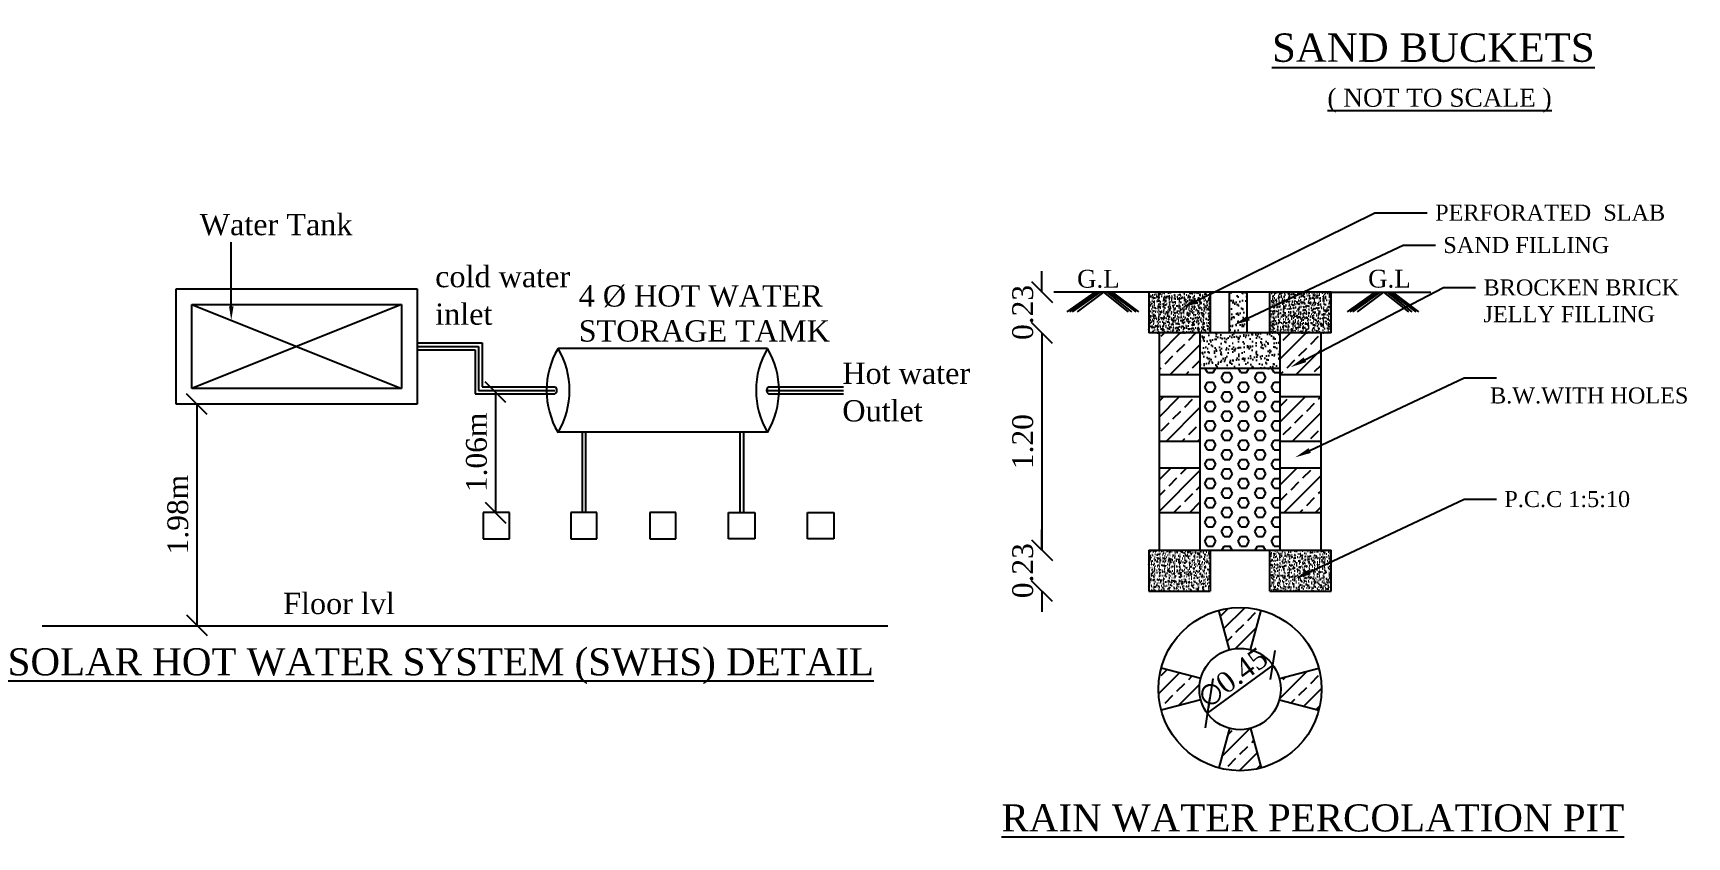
# Model space of a CAD drawing. Header units: metres. Extents: x 2 to 142, y 1 to 82.
# Drawn here: x 12.77 to 31.06, y 62.46 to 71.35 of the extents above; entities that cross this region are included whole.
import ezdxf

# ---------------------------------------------------------------- set-up
doc = ezdxf.new("R2010")
doc.units = ezdxf.units.M
doc.header["$MEASUREMENT"] = 0
doc.styles.get("Standard").update_dxf_attribs({"font": 'BOOKOS.TTF'})
doc.dimstyles.get("Standard").update_dxf_attribs({"dimtxt": 0.23, "dimasz": 0.23, "dimexe": 0.18, "dimexo": 0.0625, "dimgap": 0.09, "dimtad": 1, "dimzin": 0, "dimdsep": 46, "dimtxsty": 'Standard', "dimblk": 'OBLIQUE', "dimcen": 0.09, "dimse1": 1, "dimse2": 1, "dimclrd": 256, "dimclre": 256, "dimclrt": 256, "dimadec": 0, "dimazin": 0, "dimtfac": 1, "dimtix": 1, "dimtofl": 0, "dimtmove": 0, "dimatfit": 3, "dimfxl": 0, "dimtolj": 1, "dimtzin": 0, "dimarcsym": 0})
pattern_1 = [(45, (-2462.98825, -253.5831), (-0.17401456, 0.17401456), []), (45, (-2462.81423, -253.5831), (-0.17401456, 0.17401456), [0.123046875, -0.061523438])]
pattern_2 = [(50, (-2462.98825, -253.583104), (0.0776658291, -0.0067948796), [0.0081210938, -0.0893320312]), (355, (-2462.98825, -253.583104), (-0.0150241678, 0.0814483045), [0.006496875, -0.071465625]), (100.4514, (-2462.98178, -253.58367), (0.062641719, 0.0746533754), [0.0069018674, -0.0759205443]), (46.1842, (-2462.98825, -253.56145), (0.1155621948, -0.0179226058), [0.0121816406, -0.133998047]), (96.6356, (-2462.97862, -253.56294), (0.101206446, 0.1054787007), [0.0103528015, -0.1138807983]), (351.1842, (-2462.98825, -253.56145), (0.101206364, 0.10547878), [0.0097453125, -0.1071984375]), (21, (-2462.97742, -253.56686), (0.0646338417, -0.0435960768), [0.0081210938, -0.0893320312]), (326, (-2462.97742, -253.56686), (0.0263464883, 0.0785201533), [0.006496875, -0.071465625]), (71.4514, (-2462.972035, -253.570495), (0.0909803565, 0.0349240053), [0.0069018674, -0.0759205443]), (37.5, (-2462.98825, -253.583104), (0.00131668433, 0.0360461626), [0, -0.070599375, 0, -0.0725484375, 0, -0.0717363281]), (7.5, (-2462.98825, -253.583104), (0.02848549835, 0.0427073932), [0, -0.0413634375, 0, -0.06897515625, 0, -0.0273410156]), (327.5, (-2463.012396, -253.583104), (0.05780296067, -0.0024422697), [0, -0.0270703125, 0, -0.084459375, 0, -0.11207109375]), (317.5, (-2463.023224, -253.583104), (0.0631481274, 0.0108394926), [0, -0.0351914063, 0, -0.0560896875, 0, -0.0795867187])]
pattern_3 = [(37.5, (-2462.98825, -253.583104), (-0.0031004543, 0.0948358574), [0, -0.0748125, 0, -0.083671875, 0, -0.0799804688]), (7.5, (-2462.98825, -253.5831), (0.087106197, 0.1389025016), [0, -0.040359375, 0, -0.0674296875, 0, -0.0258398438]), (327.5, (-2463.04879, -253.5831), (0.1532741698, 0.0002785315), [0, -0.024609375, 0, -0.08859375, 0, -0.1156640625]), (317.5, (-2463.04879, -253.5831), (0.147957794, 0.043198094), [0, -0.0123046875, 0, -0.058078125, 0, -0.0664453125])]
pattern_4 = [(45, (-2462.98825, -253.15794), (-0.17401456, 0.17401456), []), (45, (-2462.81423, -253.15794), (-0.17401456, 0.17401456), [0.123046875, -0.061523438])]

# ---------------------------------------------------------------- blocks, each defined once
blk = doc.blocks.new('_Oblique')
at = {"color": 0, "linetype": 'ByBlock', "lineweight": -2}
blk.add_line((-0.5, -0.5), (0.5, 0.5), dxfattribs=at)
blk = doc.blocks.new('*D4')
at = {"lineweight": -2}
for p, q in [((23.928, 68.485), (23.928, 68.715)), ((23.928, 68.032), (23.928, 67.802))]:
    blk.add_line(p, q, dxfattribs=at)
at = {"layer": 'Defpoints', "color": 0}
for p in [(25.109, 68.485), (23.928, 68.032), (25.109, 68.032)]:
    blk.add_point(p, dxfattribs=at)
at = {"lineweight": -2, "xscale": 0.23, "yscale": 0.23, "zscale": 0.23}
for p, rotation in [((23.928, 68.485), 270), ((23.928, 68.032), 90)]:
    blk.add_blockref('_Oblique', p, dxfattribs=dict(at, rotation=rotation))
at = {"insert": (23.717, 68.259), "char_height": 0.23, "attachment_point": 5, "rotation": 90}
blk.add_mtext('\\A1;0.23', dxfattribs=at)
blk = doc.blocks.new('*D6')
at = {"lineweight": -2}
blk.add_line((23.928, 68.032), (23.928, 65.63), dxfattribs=at)
at = {"layer": 'Defpoints', "color": 0}
for p in [(25.109, 68.032), (23.928, 65.63), (25.109, 65.63)]:
    blk.add_point(p, dxfattribs=at)
at = {"lineweight": -2, "xscale": 0.23, "yscale": 0.23, "zscale": 0.23}
for p, rotation in [((23.928, 68.032), 90), ((23.928, 65.63), 270)]:
    blk.add_blockref('_Oblique', p, dxfattribs=dict(at, rotation=rotation))
at = {"insert": (23.717, 66.831), "char_height": 0.23, "attachment_point": 5, "rotation": 90}
blk.add_mtext('\\A1;1.20', dxfattribs=at)
blk = doc.blocks.new('*D7')
at = {"lineweight": -2}
for p, q in [((23.928, 65.63), (23.928, 65.86)), ((23.928, 65.178), (23.928, 64.948))]:
    blk.add_line(p, q, dxfattribs=at)
at = {"layer": 'Defpoints', "color": 0}
for p in [(25.109, 65.63), (23.928, 65.178), (25.109, 65.178)]:
    blk.add_point(p, dxfattribs=at)
at = {"lineweight": -2, "xscale": 0.23, "yscale": 0.23, "zscale": 0.23}
for p, rotation in [((23.928, 65.63), 270), ((23.928, 65.178), 90)]:
    blk.add_blockref('_Oblique', p, dxfattribs=dict(at, rotation=rotation))
at = {"insert": (23.717, 65.404), "char_height": 0.23, "attachment_point": 5, "rotation": 90}
blk.add_mtext('\\A1;0.23', dxfattribs=at)
blk = doc.blocks.new('*D8')
at = {"lineweight": -2}
blk.add_line((26.481, 64.36), (25.756, 63.829), dxfattribs=at)
at = {"layer": 'Defpoints', "color": 0}
for p in [(26.481, 64.36), (25.756, 63.829)]:
    blk.add_point(p, dxfattribs=at)
at = {"lineweight": -2, "xscale": 0.23, "yscale": 0.23, "zscale": 0.23}
for p, rotation in [((26.481, 64.36), 36.19060527506103), ((25.756, 63.829), 216.190605275061)]:
    blk.add_blockref('_Oblique', p, dxfattribs=dict(at, rotation=rotation))
at = {"insert": (26.041, 64.222), "char_height": 0.23, "attachment_point": 5, "rotation": 36.1906}
blk.add_mtext('\\A1;∅0.45', dxfattribs=at)
blk = doc.blocks.new('*D239')
at = {"lineweight": -2, "ltscale": 0.006}
blk.add_line((14.585, 67.246), (14.585, 64.801), dxfattribs=at)
at = {"layer": 'Defpoints', "color": 0, "ltscale": 0.006}
for p in [(14.745, 67.246), (14.585, 64.801), (14.745, 64.801)]:
    blk.add_point(p, dxfattribs=at)
at = {"lineweight": -2, "ltscale": 0.006, "xscale": 0.23, "yscale": 0.23, "zscale": 0.23}
for p, rotation in [((14.585, 67.246), 90), ((14.585, 64.801), 270)]:
    blk.add_blockref('_Oblique', p, dxfattribs=dict(at, rotation=rotation))
at = {"ltscale": 0.006, "insert": (14.376, 66.024), "char_height": 0.23, "attachment_point": 5, "rotation": 90}
blk.add_mtext('\\A1;1.98m', dxfattribs=at)
blk = doc.blocks.new('*D240')
at = {"lineweight": -2, "ltscale": 0.006}
blk.add_line((17.887, 67.378), (17.887, 66.046), dxfattribs=at)
at = {"layer": 'Defpoints', "color": 0, "ltscale": 0.006}
for p in [(18.047, 67.378), (17.887, 66.046), (18.04, 66.046)]:
    blk.add_point(p, dxfattribs=at)
at = {"lineweight": -2, "ltscale": 0.006, "xscale": 0.23, "yscale": 0.23, "zscale": 0.23}
for p, rotation in [((17.887, 67.378), 90), ((17.887, 66.046), 270)]:
    blk.add_blockref('_Oblique', p, dxfattribs=dict(at, rotation=rotation))
at = {"ltscale": 0.006, "insert": (17.678, 66.712), "char_height": 0.23, "attachment_point": 5, "rotation": 90}
blk.add_mtext('\\A1;1.06m', dxfattribs=at)

msp = doc.modelspace()

# ---------------------------------------------------------------- hatches: boundary and pattern name
at = {"ltscale": 0.25}
h = msp.add_hatch(dxfattribs=at)
h.set_pattern_fill('AR-CONC', color=3, scale=0.010828, style=0)
h.set_pattern_definition(pattern_2)
h.paths.add_polyline_path([(25.789, 68.032), (25.789, 68.485), (25.109, 68.485), (25.109, 68.032), (25.223, 68.032)])
h = msp.add_hatch()
h.set_pattern_fill('AR-SAND', color=3, scale=0.049219, style=0)
h.set_pattern_definition(pattern_3)
h.paths.add_polyline_path([(26, 68.032), (26.197, 68.032), (26.197, 68.485), (26, 68.485)])
h = msp.add_hatch(dxfattribs=at)
h.set_pattern_fill('AR-CONC', color=3, scale=0.010828, style=0)
h.set_pattern_definition(pattern_2)
h.paths.add_polyline_path([(26.448, 68.485), (26.448, 68.032), (27.127, 68.032), (27.127, 68.485)])
h = msp.add_hatch()
h.set_pattern_fill('ANSI33', color=3, scale=0.984375, style=0)
h.set_pattern_definition(pattern_1)
h.paths.add_polyline_path([(25.675, 68.032), (25.223, 68.032), (25.223, 67.571), (25.675, 67.571)])
h = msp.add_hatch()
h.set_pattern_fill('AR-SAND', color=3, scale=0.049219, style=0)
h.set_pattern_definition(pattern_3)
h.paths.add_polyline_path([(25.675, 68.032), (25.675, 67.639), (26.561, 67.639), (26.561, 68.032)])
h = msp.add_hatch()
h.set_pattern_fill('ANSI33', color=3, scale=0.984375, style=0)
h.set_pattern_definition(pattern_1)
h.paths.add_polyline_path([(27.014, 68.032), (26.561, 68.032), (26.561, 67.571), (27.014, 67.571)])
h = msp.add_hatch()
h.set_pattern_fill('HEX', color=3, scale=0.492188, style=0)
h.set_pattern_definition([(0, (-2462.98825, -253.5831), (0, 0.1065617196), [0.0615234375, -0.123046875]), (120, (-2462.98825, -253.5831), (-0.0922851563, -0.05328086), [0.0615234375, -0.123046875]), (60, (-2462.92673, -253.5831), (-0.0922851563, 0.05328086), [0.0615234375, -0.123046875])])
h.paths.add_polyline_path([(26.561, 67.639), (25.675, 67.639), (25.675, 65.63), (26.561, 65.63)])
h = msp.add_hatch()
h.set_pattern_fill('ANSI33', color=3, scale=0.984375, style=0)
h.set_pattern_definition(pattern_1)
h.paths.add_polyline_path([(25.675, 67.325), (25.223, 67.325), (25.223, 66.832), (25.675, 66.832)])
h = msp.add_hatch()
h.set_pattern_fill('ANSI33', color=3, scale=0.984375, style=0)
h.set_pattern_definition(pattern_1)
h.paths.add_polyline_path([(27.014, 66.832), (27.014, 67.325), (26.561, 67.325), (26.561, 66.832)])
h = msp.add_hatch()
h.set_pattern_fill('ANSI33', color=3, scale=0.984375, style=0)
h.set_pattern_definition(pattern_1)
h.paths.add_polyline_path([(25.675, 66.537), (25.223, 66.537), (25.223, 66.045), (25.675, 66.045)])
h = msp.add_hatch()
h.set_pattern_fill('ANSI33', color=3, scale=0.984375, style=0)
h.set_pattern_definition(pattern_1)
h.paths.add_polyline_path([(27.014, 66.045), (27.014, 66.537), (26.561, 66.537), (26.561, 66.045)])
h = msp.add_hatch(dxfattribs=at)
h.set_pattern_fill('AR-CONC', color=3, scale=0.010828, style=0)
h.set_pattern_definition(pattern_2)
h.paths.add_polyline_path([(25.789, 65.63), (25.109, 65.63), (25.109, 65.178), (25.789, 65.178)])
h = msp.add_hatch(dxfattribs=at)
h.set_pattern_fill('AR-CONC', color=3, scale=0.010828, style=0)
h.set_pattern_definition(pattern_2)
h.paths.add_polyline_path([(27.127, 65.178), (27.127, 65.63), (26.448, 65.63), (26.448, 65.178)])
h = msp.add_hatch()
h.set_pattern_fill('ANSI33', color=3, scale=0.984375, style=0)
h.set_pattern_definition(pattern_4)
h.paths.add_polyline_path([(26.352, 64.966, 0.131652), (25.885, 64.966), (26.002, 64.529, -0.131652), (26.235, 64.529)])
h = msp.add_hatch()
h.set_pattern_fill('ANSI33', color=3, scale=0.984375, style=0)
h.set_pattern_definition(pattern_4)
h.paths.add_polyline_path([(25.684, 63.978, -0.065543), (25.669, 64.095, -0.065543), (25.684, 64.211), (25.247, 64.328, 0.065543), (25.216, 64.095, 0.065543), (25.247, 63.861)])
h = msp.add_hatch()
h.set_pattern_fill('ANSI33', color=3, scale=0.984375, style=0)
h.set_pattern_definition(pattern_4)
h.paths.add_polyline_path([(26.553, 64.211, -0.065543), (26.568, 64.095, -0.065543), (26.553, 63.978), (26.99, 63.861, 0.065543), (27.021, 64.095, 0.065543), (26.99, 64.328)])
h = msp.add_hatch()
h.set_pattern_fill('ANSI33', color=3, scale=0.984375, style=0)
h.set_pattern_definition(pattern_4)
h.paths.add_polyline_path([(26.235, 63.661, -0.131652), (26.002, 63.661), (25.885, 63.223, 0.131652), (26.352, 63.223)])

# ---------------------------------------------------------------- linework, layer by layer
at = {"linetype": 'ByBlock'}
for p, q in [((27.608, 69.36, -13.008), (28.186, 69.36, -13.008)), ((27.922, 69.002, -13.008), (28.277, 69.002, -13.008)), ((28.367, 68.534, -13.008), (28.721, 68.534, -13.008)), ((28.597, 67.537, -13.008), (28.952, 67.537, -13.008)), ((28.597, 66.195, -13.008), (28.952, 66.195, -13.008))]:
    msp.add_line(p, q, dxfattribs=at)
at = {"ltscale": 0.006}
for p, q in [((14.965, 68.328), (14.965, 69.036)), ((14.356, 68.52), (17.019, 68.52)), ((14.356, 67.246), (14.356, 68.52)), ((17.019, 68.52), (17.019, 67.246)), ((14.53, 68.346), (16.846, 68.346)), ((14.53, 67.42), (14.53, 68.346)), ((14.53, 68.346), (16.846, 67.42)), ((16.846, 68.346), (14.53, 67.42)), ((16.846, 68.346), (16.846, 67.42)), ((17.019, 67.922), (17.739, 67.922)), ((17.019, 67.883), (17.7, 67.883)), ((17.019, 67.845), (17.662, 67.845)), ((17.662, 67.845), (17.662, 67.358)), ((17.7, 67.883), (17.7, 67.397)), ((17.739, 67.922), (17.739, 67.436)), ((20.894, 67.86), (18.578, 67.86)), ((16.846, 67.42), (14.53, 67.42)), ((17.662, 67.358), (18.543, 67.358)), ((17.7, 67.397), (18.543, 67.397)), ((17.739, 67.436), (18.543, 67.436)), ((20.889, 67.397), (21.733, 67.397)), ((20.905, 67.436), (21.733, 67.436)), ((20.905, 67.358), (21.733, 67.358)), ((17.019, 67.246), (14.356, 67.246)), ((20.894, 66.934), (18.578, 66.934)), ((18.844, 66.934), (18.844, 66.046)), ((18.883, 66.934), (18.883, 66.046)), ((20.589, 66.934), (20.589, 66.046)), ((20.628, 66.934), (20.628, 66.046)), ((18.04, 66.046), (17.751, 66.046)), ((17.751, 66.046), (17.751, 65.756)), ((18.04, 65.756), (18.04, 66.046)), ((19.008, 66.046), (18.718, 66.046)), ((18.718, 66.046), (18.718, 65.756)), ((19.008, 65.756), (19.008, 66.046)), ((19.881, 66.046), (19.591, 66.046)), ((19.591, 66.046), (19.591, 65.756)), ((19.881, 65.756), (19.881, 66.046)), ((20.464, 65.756), (20.464, 66.046)), ((20.464, 66.046), (20.753, 66.046)), ((20.753, 66.046), (20.753, 65.756)), ((21.336, 65.756), (21.336, 66.046)), ((21.336, 66.046), (21.626, 66.046)), ((21.626, 66.046), (21.626, 65.756)), ((17.751, 65.756), (18.04, 65.756)), ((18.718, 65.756), (19.008, 65.756)), ((19.591, 65.756), (19.881, 65.756)), ((20.753, 65.756), (20.464, 65.756)), ((21.626, 65.756), (21.336, 65.756)), ((22.225, 64.79), (12.873, 64.79))]:
    msp.add_line(p, q, dxfattribs=at)
at = {"color": 1}
for p, q in [((25.109, 68.485, -13.008), (24.061, 68.485, -13.008)), ((27.127, 68.485, -13.008), (25.109, 68.485, -13.008)), ((25.109, 68.485, -13.008), (25.109, 68.032, -13.008)), ((25.789, 68.485, -13.008), (25.789, 68.032, -13.008)), ((26, 68.032, -13.008), (26, 68.485, -13.008)), ((26.197, 68.032, -13.008), (26.197, 68.485, -13.008)), ((26.448, 68.032, -13.008), (26.448, 68.485, -13.008)), ((27.127, 68.032, -13.008), (27.127, 68.485, -13.008)), ((27.127, 68.485, -13.008), (28.227, 68.485, -13.008)), ((25.223, 68.032, -13.008), (25.109, 68.032, -13.008)), ((27.127, 68.032, -13.008), (25.223, 68.032, -13.008)), ((25.223, 68.032, -13.008), (25.223, 65.63, -13.008)), ((25.675, 68.032, -13.008), (25.675, 65.63, -13.008)), ((26.561, 65.63, -13.008), (26.561, 68.032, -13.008)), ((27.014, 65.63, -13.008), (27.014, 68.032, -13.008)), ((25.675, 67.571, -13.008), (25.223, 67.571, -13.008)), ((26.561, 67.639, -13.008), (25.675, 67.639, -13.008)), ((27.014, 67.571, -13.008), (26.561, 67.571, -13.008)), ((25.675, 67.325, -13.008), (25.223, 67.325, -13.008)), ((27.014, 67.325, -13.008), (26.561, 67.325, -13.008)), ((25.675, 66.832, -13.008), (25.223, 66.832, -13.008)), ((27.014, 66.832, -13.008), (26.561, 66.832, -13.008)), ((25.675, 66.537, -13.008), (25.223, 66.537, -13.008)), ((27.014, 66.537, -13.008), (26.561, 66.537, -13.008)), ((25.675, 66.045, -13.008), (25.223, 66.045, -13.008)), ((27.014, 66.045, -13.008), (26.561, 66.045, -13.008)), ((25.109, 65.63, -13.008), (27.127, 65.63, -13.008)), ((25.109, 65.63, -13.008), (25.109, 65.178, -13.008)), ((25.789, 65.63, -13.008), (25.789, 65.178, -13.008)), ((26.448, 65.178, -13.008), (26.448, 65.63, -13.008)), ((27.127, 65.178, -13.008), (27.127, 65.63, -13.008)), ((25.109, 65.178, -13.008), (25.789, 65.178, -13.008)), ((26.448, 65.178, -13.008), (27.127, 65.178, -13.008)), ((26.002, 64.529, -13.008), (25.885, 64.966, -13.008)), ((26.235, 64.529, -13.008), (26.352, 64.966, -13.008)), ((25.684, 64.211, -13.008), (25.247, 64.328, -13.008)), ((26.553, 64.211, -13.008), (26.99, 64.328, -13.008)), ((25.684, 63.978, -13.008), (25.247, 63.861, -13.008)), ((26.553, 63.978, -13.008), (26.99, 63.861, -13.008)), ((26.002, 63.661, -13.008), (25.885, 63.223, -13.008)), ((26.235, 63.661, -13.008), (26.352, 63.223, -13.008))]:
    msp.add_line(p, q, dxfattribs=at)
for p, q in [((24.511, 68.485, -13.008), (24.204, 68.266, -13.008)), ((24.541, 68.485, -13.008), (24.233, 68.266, -13.008)), ((24.571, 68.485, -13.008), (24.262, 68.266, -13.008)), ((24.608, 68.485, -13.008), (24.316, 68.266, -13.008)), ((24.608, 68.485, -13.008), (24.882, 68.266, -13.008)), ((24.645, 68.485, -13.008), (24.919, 68.266, -13.008)), ((24.674, 68.485, -13.008), (24.965, 68.266, -13.008)), ((24.704, 68.485, -13.008), (24.994, 68.266, -13.008)), ((27.609, 68.485, -13.008), (27.302, 68.266, -13.008)), ((27.639, 68.485, -13.008), (27.331, 68.266, -13.008)), ((27.668, 68.485, -13.008), (27.36, 68.266, -13.008)), ((27.705, 68.485, -13.008), (27.414, 68.266, -13.008)), ((27.705, 68.485, -13.008), (27.98, 68.266, -13.008)), ((27.742, 68.485, -13.008), (28.017, 68.266, -13.008)), ((27.772, 68.485, -13.008), (28.063, 68.266, -13.008)), ((27.802, 68.485, -13.008), (28.092, 68.266, -13.008)), ((27.127, 68.032, -13.008), (27.014, 68.032, -13.008))]:
    msp.add_line(p, q)
at = {"linetype": 'ByBlock', "elevation": -13.008}
for points in [[(25.635, 68.388), (27.608, 69.36)], [(26.213, 68.198), (27.922, 69.002)], [(26.835, 67.736), (28.367, 68.534)], [(26.889, 66.733), (28.597, 67.537)], [(26.889, 65.39), (28.597, 66.195)]]:
    msp.add_lwpolyline(points, dxfattribs=at)
at = {"color": 1}
for radius in [0.902, 0.45]:
    msp.add_circle((26.118, 64.095, -13.008), radius, dxfattribs=at)
at = {"ltscale": 0.006}
for centre, radius, start, end in [((19.363, 67.397), 0.912, 149.4596, 210.5404), ((17.793, 67.397), 0.912, 329.4596, 30.5404), ((21.679, 67.397), 0.912, 149.4596, 210.5404), ((20.109, 67.397), 0.912, 329.4596, 30.5404), ((18.52, 67.397), 0.045, 300.8311, 59.1689), ((20.928, 67.397), 0.045, 120.8311, 239.1689)]:
    msp.add_arc(centre, radius, start, end, dxfattribs=at)
for points in [[(25.648, 68.362, -13.008), (25.476, 68.31, -13.008), (25.622, 68.415, -13.008)], [(26.226, 68.171, -13.008), (26.053, 68.122, -13.008), (26.201, 68.224, -13.008)], [(26.849, 67.71, -13.008), (26.678, 67.654, -13.008), (26.822, 67.762, -13.008)], [(26.901, 66.706, -13.008), (26.728, 66.657, -13.008), (26.876, 66.759, -13.008)], [(26.901, 65.364, -13.008), (26.728, 65.315, -13.008), (26.876, 65.417, -13.008)]]:
    msp.add_solid(points)
msp.add_solid([(14.991, 68.328), (14.94, 68.328), (14.965, 68.174)], dxfattribs=at)

# ---------------------------------------------------------------- texts
at = {"color": 7}
msp.add_text('%%USAND BUCKETS', height=0.31374, dxfattribs=at).set_placement((26.471, 71.03, -13.008))
at = {"ltscale": 0.006}
for s, p in [('Water Tank', (14.616, 69.113)), ('cold water', (17.22, 68.538)), ('4 %%c HOT WATER', (18.806, 68.324)), ('inlet', (17.22, 68.123)), ('STORAGE TAMK', (18.806, 67.937)), ('Hot water', (21.721, 67.469)), ('Outlet', (21.721, 67.054)), ('Floor lvl', (15.539, 64.924))]:
    msp.add_text(s, height=0.2356, dxfattribs=at).set_placement(p)
for s, height, p in [('G.L', 0.1969, (24.316, 68.533, -13.008)), ('G.L', 0.1969, (27.534, 68.534, -13.008)), ('%%USOLAR HOT WATER SYSTEM (SWHS) DETAIL', 0.3, (12.493, 64.247)), ('%%URAIN WATER PERCOLATION PIT', 0.3, (23.481, 62.521, -13.008))]:
    msp.add_text(s, height=height).set_placement(p)
at = {"color": 7, "insert": (27.084, 70.733, -13.008), "char_height": 0.19965, "attachment_point": 1}
msp.add_mtext('{\\L( NOT TO SCALE )}', dxfattribs=at)
at = {"char_height": 0.17719, "attachment_point": 1}
for s, insert in [('PERFORATED  SLAB', (28.275, 69.451, -13.008)), ('SAND FILLING', (28.365, 69.093, -13.008)), ('BROCKEN BRICK \\PJELLY FILLING', (28.81, 68.624, -13.008)), ('B.W.WITH HOLES', (28.882, 67.43, -13.008)), ('P.C.C 1:5:10', (29.04, 66.285, -13.008))]:
    msp.add_mtext(s, dxfattribs=dict(at, insert=insert))

# ---------------------------------------------------------------- dimensions: what is measured, and where the dimension line sits
for base, p1, p2, override, picture, middle in [((23.928, 68.032, -13.008), (25.109, 68.485, -13.008), (25.109, 68.032, -13.008), {"dimlfac": 0.5}, '*D4', (23.717, 68.259, -13.008)), ((23.928, 65.63, -13.008), (25.109, 68.032, -13.008), (25.109, 65.63, -13.008), {"dimlfac": 0.5, "dimtmove": 1}, '*D6', (23.717, 66.831, -13.008)), ((23.928, 65.178, -13.008), (25.109, 65.63, -13.008), (25.109, 65.178, -13.008), {"dimlfac": 0.5, "dimtmove": 1}, '*D7', (23.717, 65.404, -13.008))]:
    dim = msp.add_linear_dim(base=base, p1=p1, p2=p2, angle=90, dimstyle='Standard', override=override)
    dim.commit()
    dim.dimension.update_dxf_attribs({"geometry": picture, "text_midpoint": middle})
at = {"ltscale": 0.006}
for base, p1, p2, text, picture, middle in [((17.887, 66.046), (18.047, 67.378), (18.04, 66.046), '1.06m', '*D240', (17.678, 66.712)), ((14.585, 64.801), (14.745, 67.246), (14.745, 64.801), '1.98m', '*D239', (14.376, 66.024))]:
    dim = msp.add_linear_dim(base=base, p1=p1, p2=p2, angle=90, text=text, dimstyle='Standard', override={"dimscale": 1}, dxfattribs=at)
    dim.commit()
    dim.dimension.update_dxf_attribs({"geometry": picture, "text_midpoint": middle})
dim = msp.add_diameter_dim_2p(p1=(26.481, 64.36, -13.008), p2=(25.756, 63.829, -13.008), dimstyle='Standard', override={"dimlfac": 0.5, "dimtmove": 2})
dim.commit()
dim.dimension.update_dxf_attribs({"geometry": '*D8', "text_midpoint": (26.041, 64.222, -13.008), "dimtype": 163})

doc.saveas('drawing.dxf')
